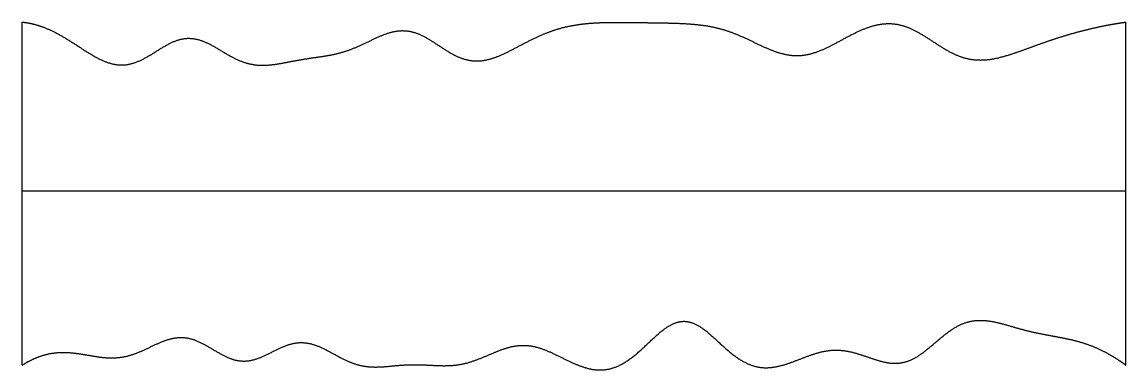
# Model space of a CAD drawing. Header units: millimetres. Extents: x 0 to 10, y -0.1 to 3.1.
import ezdxf

# ---------------------------------------------------------------- set-up
doc = ezdxf.new("R2010")
doc.units = ezdxf.units.MM
doc.layers.get('0').update_dxf_attribs({"linetype": 'CONTINUOUS'})

msp = doc.modelspace()

# ---------------------------------------------------------------- linework, layer by layer
for points in [[(0, -0.055), (0, 0.069), (0, 0.318), (0, 0.691), (0, 1.189), (0, 1.811), (0, 2.309), (0, 2.682), (0, 2.931), (0, 3.055)], [(0, 3.055), (0.019, 3.053), (0.058, 3.048), (0.117, 3.036), (0.195, 3.011), (0.294, 2.967), (0.393, 2.911), (0.492, 2.847), (0.592, 2.78), (0.693, 2.72), (0.793, 2.677), (0.893, 2.659), (0.993, 2.671), (1.092, 2.713), (1.19, 2.773), (1.288, 2.837), (1.386, 2.889), (1.483, 2.915), (1.581, 2.907), (1.678, 2.87), (1.776, 2.813), (1.875, 2.751), (1.975, 2.699), (2.076, 2.668), (2.178, 2.659), (2.281, 2.668), (2.383, 2.687), (2.485, 2.708), (2.587, 2.725), (2.688, 2.739), (2.789, 2.754), (2.89, 2.776), (2.991, 2.81), (3.092, 2.855), (3.193, 2.906), (3.293, 2.951), (3.393, 2.979), (3.491, 2.982), (3.589, 2.955), (3.685, 2.903), (3.782, 2.837), (3.879, 2.773), (3.977, 2.723), (4.077, 2.698), (4.178, 2.701), (4.279, 2.728), (4.381, 2.773), (4.482, 2.827), (4.582, 2.88), (4.681, 2.929), (4.78, 2.97), (4.879, 3.001), (4.978, 3.024), (5.078, 3.039), (5.179, 3.048), (5.282, 3.052), (5.384, 3.053), (5.487, 3.052), (5.59, 3.051), (5.692, 3.049), (5.794, 3.048), (5.896, 3.046), (5.997, 3.042), (6.099, 3.035), (6.2, 3.023), (6.301, 3.003), (6.402, 2.973), (6.503, 2.933), (6.603, 2.886), (6.703, 2.837), (6.803, 2.793), (6.902, 2.761), (7, 2.746), (7.098, 2.753), (7.197, 2.78), (7.296, 2.823), (7.396, 2.876), (7.497, 2.933), (7.599, 2.984), (7.702, 3.023), (7.804, 3.044), (7.905, 3.044), (8.005, 3.019), (8.102, 2.974), (8.198, 2.915), (8.293, 2.851), (8.389, 2.79), (8.486, 2.743), (8.586, 2.714), (8.688, 2.707), (8.79, 2.717), (8.894, 2.742), (8.996, 2.775), (9.098, 2.812), (9.198, 2.849), (9.297, 2.884), (9.396, 2.917), (9.495, 2.947), (9.594, 2.974), (9.694, 2.999), (9.794, 3.021), (9.876, 3.036), (9.938, 3.046), (9.979, 3.052), (10, 3.055)], [(10, -0.055), (10, 0.069), (10, 0.318), (10, 0.691), (10, 1.189), (10, 1.811), (10, 2.309), (10, 2.682), (10, 2.931), (10, 3.055)], [(0, 1.527), (0.4, 1.527), (1.2, 1.527), (2.4, 1.527), (4, 1.527), (6, 1.527), (7.6, 1.527), (8.8, 1.527), (9.6, 1.527), (10, 1.527)], [(0, -0.055), (0.02, -0.042), (0.06, -0.018), (0.121, 0.013), (0.202, 0.043), (0.303, 0.062), (0.405, 0.064), (0.507, 0.053), (0.609, 0.034), (0.712, 0.016), (0.814, 0.008), (0.917, 0.016), (1.019, 0.044), (1.12, 0.09), (1.221, 0.14), (1.322, 0.183), (1.422, 0.204), (1.521, 0.194), (1.62, 0.154), (1.719, 0.095), (1.817, 0.034), (1.916, -0.011), (2.016, -0.025), (2.116, -0.006), (2.216, 0.039), (2.317, 0.093), (2.417, 0.138), (2.517, 0.158), (2.616, 0.146), (2.716, 0.107), (2.815, 0.052), (2.915, -0.004), (3.015, -0.047), (3.116, -0.07), (3.218, -0.074), (3.321, -0.065), (3.424, -0.054), (3.527, -0.048), (3.63, -0.05), (3.733, -0.057), (3.835, -0.061), (3.937, -0.056), (4.038, -0.035), (4.139, 0), (4.24, 0.044), (4.34, 0.087), (4.439, 0.119), (4.539, 0.131), (4.638, 0.12), (4.737, 0.088), (4.837, 0.041), (4.939, -0.011), (5.041, -0.059), (5.144, -0.093), (5.247, -0.104), (5.35, -0.088), (5.452, -0.041), (5.551, 0.031), (5.648, 0.121), (5.743, 0.214), (5.836, 0.292), (5.928, 0.342), (6.019, 0.352), (6.11, 0.321), (6.203, 0.255), (6.296, 0.168), (6.392, 0.077), (6.491, -0.001), (6.591, -0.056), (6.694, -0.082), (6.797, -0.079), (6.9, -0.055), (7.003, -0.017), (7.105, 0.024), (7.206, 0.06), (7.307, 0.083), (7.409, 0.086), (7.511, 0.069), (7.614, 0.037), (7.718, -0.001), (7.82, -0.033), (7.921, -0.044), (8.019, -0.027), (8.115, 0.021), (8.208, 0.093), (8.301, 0.175), (8.395, 0.253), (8.49, 0.314), (8.589, 0.349), (8.69, 0.357), (8.794, 0.344), (8.898, 0.317), (9.002, 0.285), (9.106, 0.257), (9.208, 0.234), (9.31, 0.215), (9.41, 0.197), (9.509, 0.177), (9.608, 0.151), (9.706, 0.116), (9.804, 0.071), (9.883, 0.026), (9.941, -0.012), (9.98, -0.04), (10, -0.055)]]:
    msp.add_open_spline(points, degree=5)

doc.saveas('drawing.dxf')
